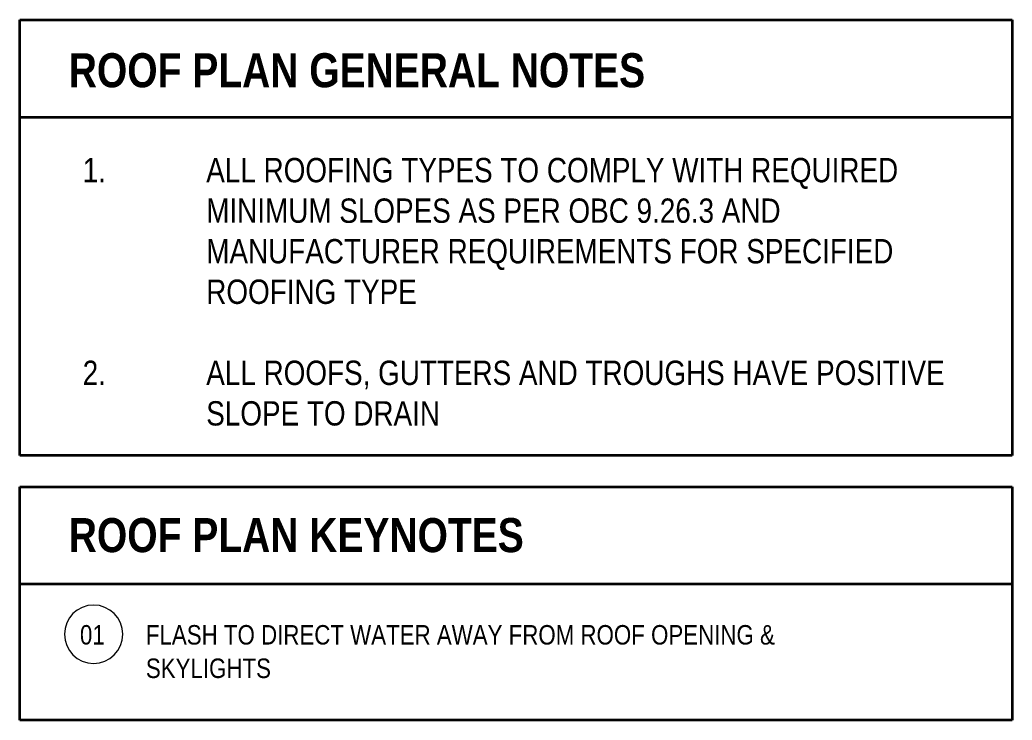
# Model space of a CAD drawing. Header units: millimetres. Extents: x -63583 to -45437, y -1623 to 12906.
# Drawn here: x -50537 to -45437, y -1429 to 2171 of the extents above; entities that cross this region are included whole.
import ezdxf

# ---------------------------------------------------------------- set-up
doc = ezdxf.new("R2010")
doc.units = ezdxf.units.MM
doc.layers.add('A-ANNO-NOTE', color=7, linetype='Continuous', lineweight=9)
doc.layers.add('G-ANNO-TEXT', color=7, linetype='Continuous', lineweight=9)
doc.layers.add('A-DETL', color=7, linetype='Continuous', lineweight=18, true_color=0x00a600)
doc.styles.add('Arial Narrow', font='ARIALN.TTF', dxfattribs={"height": 100})
doc.styles.add('Arial Narrow_3', font='ARIALN.TTF', dxfattribs={"height": 125})
doc.styles.add('Arial Narrow_B', font='ARIALNB.TTF', dxfattribs={"height": 175})

# ---------------------------------------------------------------- blocks, each defined once
blk = doc.blocks.new('CMHC_Note - Keynote_ Roof Plan - 01-8996132-ROOF PLANS - LEGENDS _ NOTES')
at = {"layer": 'A-ANNO-NOTE'}
for start, end in [(0, 180), (180, 360)]:
    blk.add_arc((13098.4, -986.9), 150, start, end, dxfattribs=at)

msp = doc.modelspace()

# ---------------------------------------------------------------- linework, layer by layer
at = {"layer": 'A-DETL', "color": 7, "lineweight": 35}
for p, q in [((-50537.3, 2170.9), (-45437.3, 2170.9)), ((-50537.3, -68.5), (-50537.3, 2170.9)), ((-45437.3, 2170.9), (-45437.3, -68.5)), ((-50537.3, 1670.9), (-45437.3, 1670.9)), ((-45437.3, -68.5), (-50537.3, -68.5)), ((-50537.3, -228.5), (-45437.3, -228.5)), ((-50537.3, -1428.5), (-50537.3, -228.5)), ((-45437.3, -228.5), (-45437.3, -1428.5)), ((-50537.3, -728.5), (-45437.3, -728.5)), ((-45437.3, -1428.5), (-50537.3, -1428.5))]:
    msp.add_line(p, q, dxfattribs=at)

# ---------------------------------------------------------------- texts
at = {"layer": 'A-ANNO-NOTE', "char_height": 100, "attachment_point": 1, "style": 'Arial Narrow', "bg_fill": 3, "box_fill_scale": 1.25, "bg_fill_color": 256, "bg_fill_true_color": 13158600, "bg_fill_transparency": 0}
for s, insert, width in [('01', (-50228.4, -939.9), 160.337), ('FLASH TO DIRECT WATER AWAY FROM ROOF OPENING &', (-49889.6, -939.9), 4000.421)]:
    msp.add_mtext(s, dxfattribs=dict(at, insert=insert, width=width))
at = {"layer": 'G-ANNO-TEXT', "char_height": 175, "attachment_point": 1, "style": 'Arial Narrow_B', "bg_fill": 3, "box_fill_scale": 1.25, "bg_fill_color": 256, "bg_fill_true_color": 13158600, "bg_fill_transparency": 0}
for s, insert, width in [('ROOF PLAN GENERAL NOTES', (-50286, 1999.3), 3639.661), ('ROOF PLAN KEYNOTES', (-50286, -390.1), 2874.05)]:
    msp.add_mtext(s, dxfattribs=dict(at, insert=insert, width=width))
at = {"layer": 'G-ANNO-TEXT', "char_height": 125, "attachment_point": 1, "style": 'Arial Narrow_3'}
for s, insert, width in [('1.', (-50214.3, 1461), 769.62), ('ALL ROOFING TYPES TO COMPLY WITH REQUIRED ', (-49579.3, 1461), 4369.197), ('MINIMUM SLOPES AS PER OBC 9.26.3 AND ', (-49579.3, 1252.7), 3623.628), ('MANUFACTURER REQUIREMENTS FOR SPECIFIED ', (-49579.3, 1044.3), 4333.121), ('ROOFING TYPE', (-49579.3, 836), 1318.776), ('2.', (-50214.3, 419.2), 769.62), ('ALL ROOFS, GUTTERS AND TROUGHS HAVE POSITIVE ', (-49579.3, 419.2), 4661.813), ('SLOPE TO DRAIN', (-49579.3, 210.9), 1459.071)]:
    msp.add_mtext(s, dxfattribs=dict(at, insert=insert, width=width))

# ---------------------------------------------------------------- next in the draw order: block references
at = {"layer": 'A-ANNO-NOTE'}
msp.add_blockref('CMHC_Note - Keynote_ Roof Plan - 01-8996132-ROOF PLANS - LEGENDS _ NOTES', (-63256.6, 0), dxfattribs=at)

# ---------------------------------------------------------------- next in the draw order: texts
at = {"layer": 'A-ANNO-NOTE', "insert": (-49889.6, -1111.9), "char_height": 100, "width": 801.687, "attachment_point": 1, "style": 'Arial Narrow', "bg_fill": 3, "box_fill_scale": 1.25, "bg_fill_color": 256, "bg_fill_true_color": 13158600, "bg_fill_transparency": 0}
msp.add_mtext('SKYLIGHTS', dxfattribs=at)

doc.saveas('drawing.dxf')
